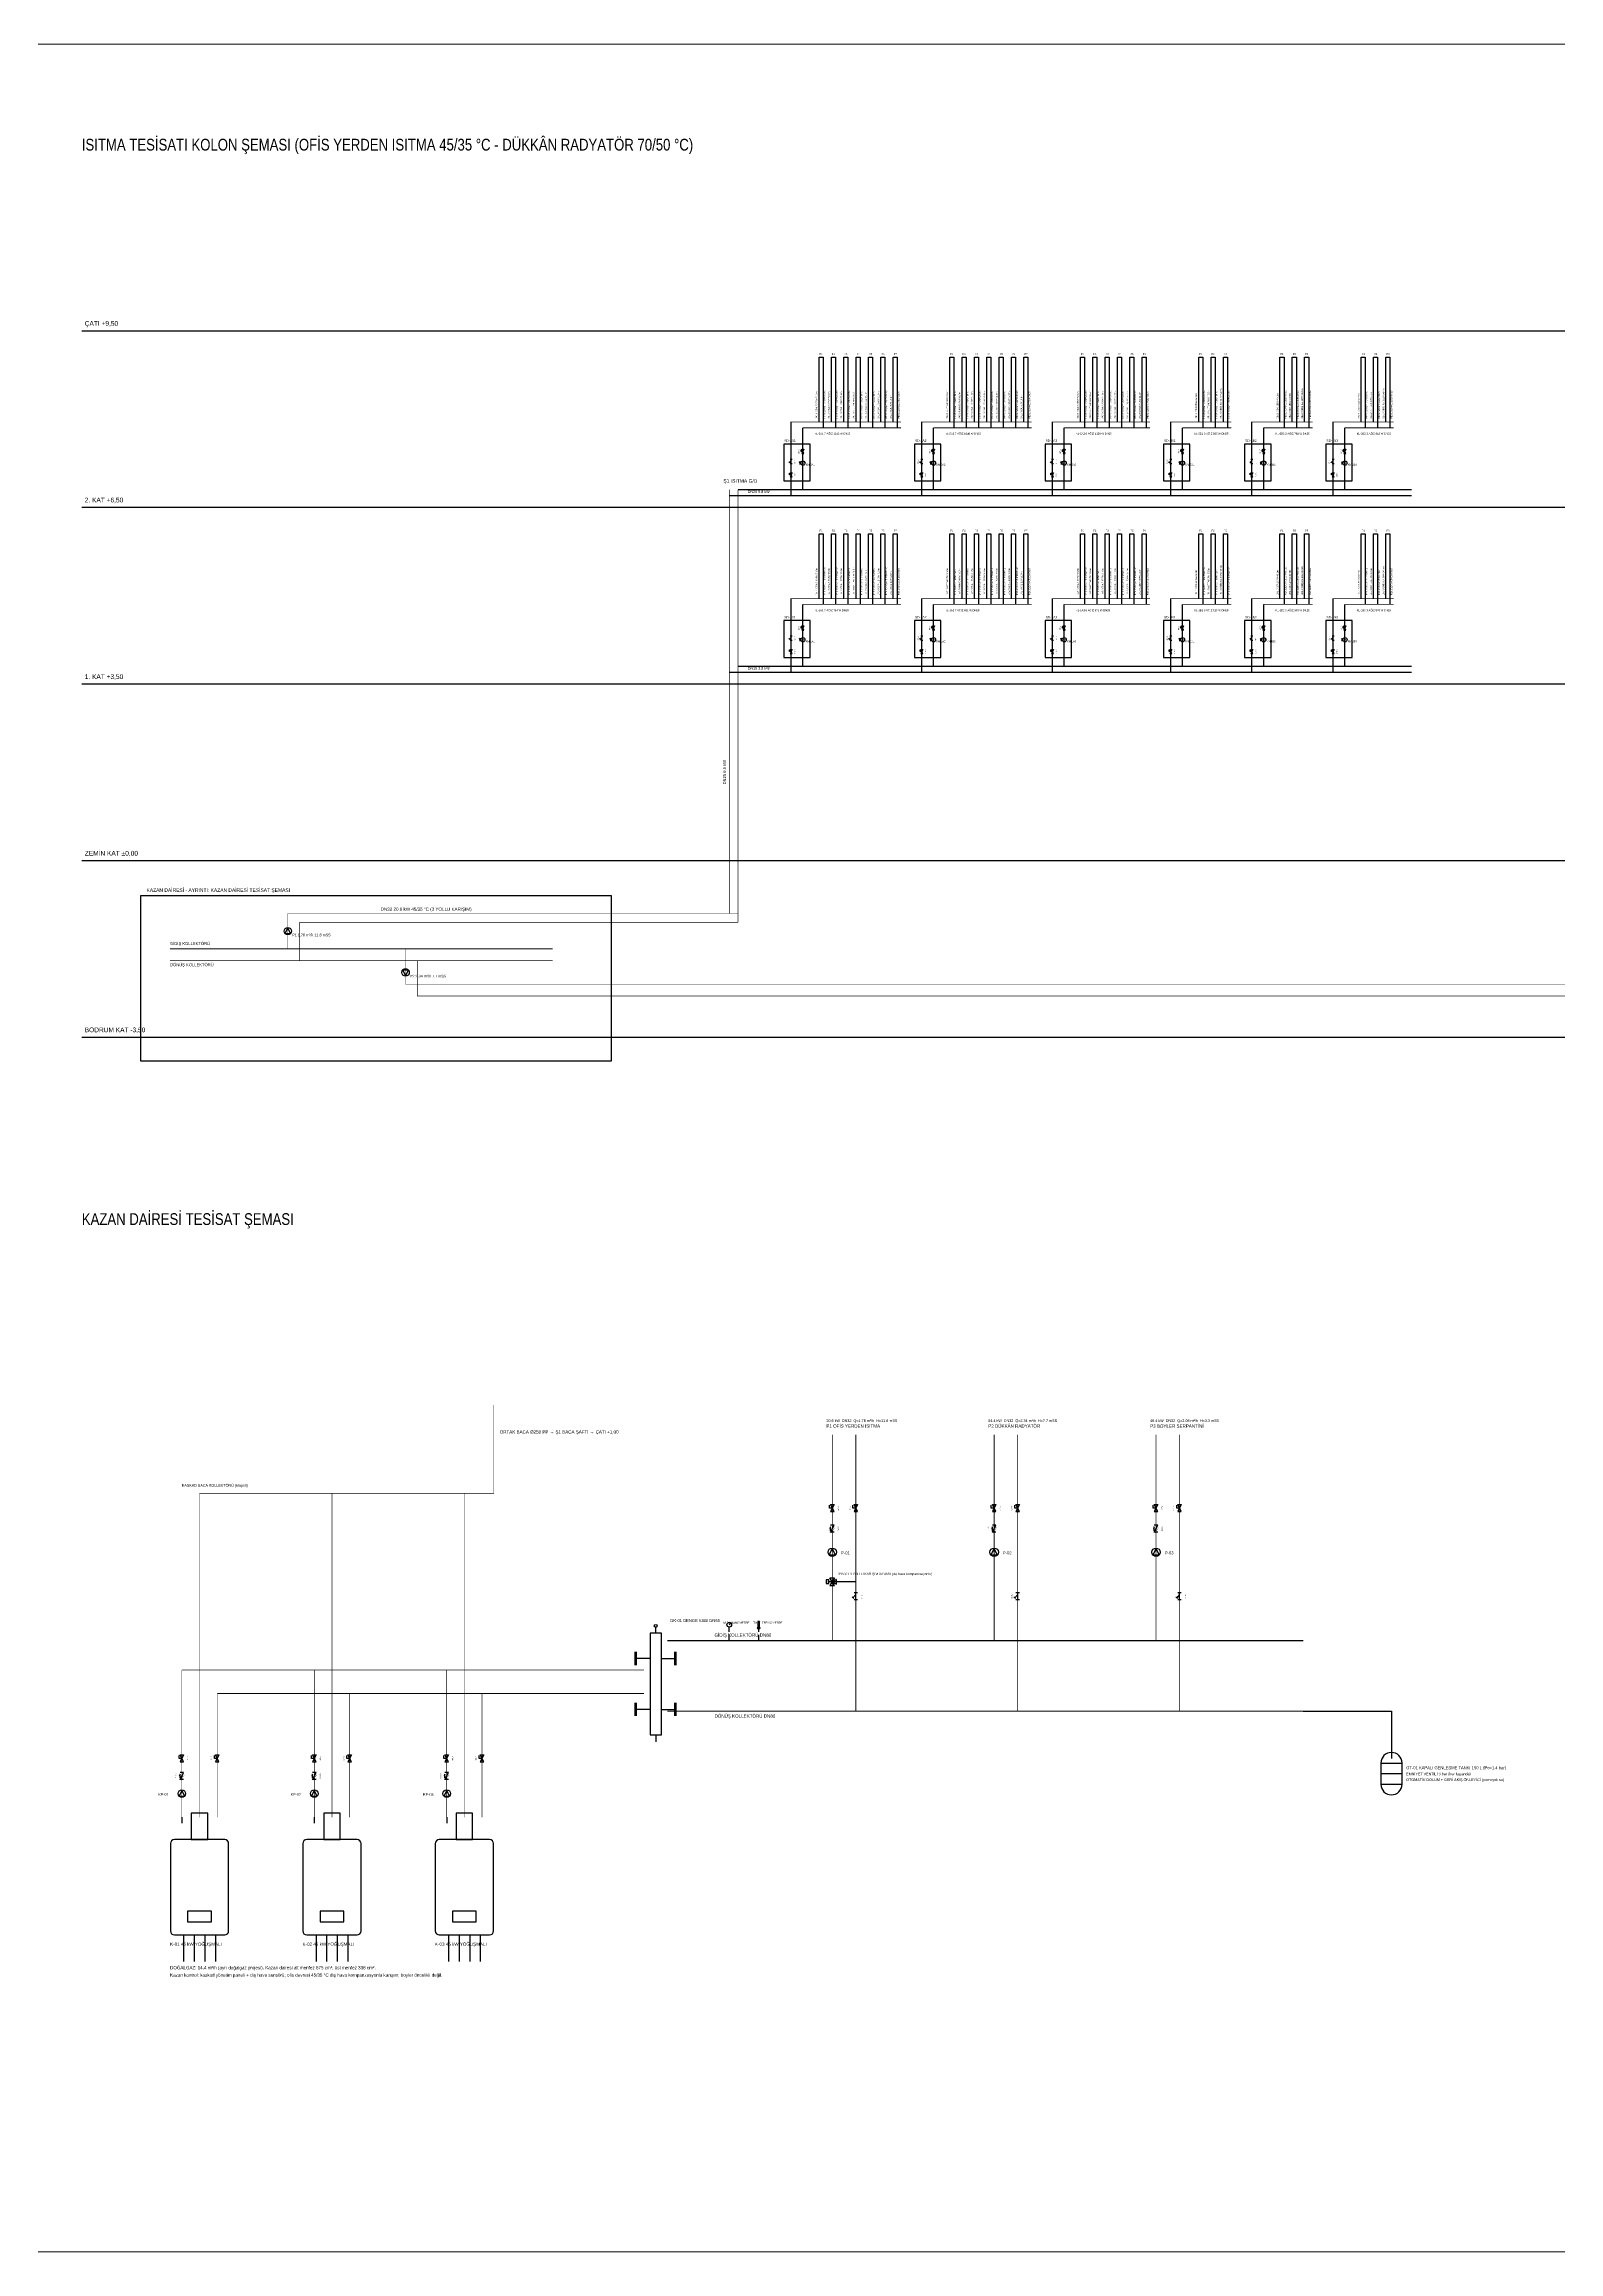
# Model space of a CAD drawing. Header units: centimetres. Extents: x 247996 to 315152, y -468471 to -440326.
# Drawn here: x 289172 to 294319, y -447827 to -440327 of the extents above; entities that cross this region are included whole.
import ezdxf
from ezdxf.enums import TextEntityAlignment as Align

# ---------------------------------------------------------------- set-up
doc = ezdxf.new("R2010")
doc.units = ezdxf.units.CM
doc.linetypes.add('ISITMA DONUS HATTI', pattern=[1.66, 1.57, -0.02, -0.07])
for name, color, linetype, lineweight in [('SCOTT-ANTED', 144, 'Continuous', 0), ('SCOTT-MTY-ISITMA-CAP', 41, 'Continuous', 30), ('SCOTT-MTY-ISITMA-DONUS-BORU', 30, 'ISITMA DONUS HATTI', 30), ('SCOTT-MTY-ISITMA-GIDIS-BORU', 10, 'Continuous', 30)]:
    doc.layers.add(name, color=color, linetype=linetype, lineweight=lineweight)
for name, color, linetype in [('SCOTT-MTY-BACA', 8, 'Continuous'), ('SCOTT-MTY-CİHAZ', 135, 'Continuous'), ('SCOTT-MTY-KALORIMETRE', 6, 'Continuous'), ('SCOTT-MTY-KOLLETÖR', 7, 'Continuous'), ('SCOTT-MTY-PEX-BORU', 1, 'Continuous'), ('SCOTT-MTY-SAYAC', 3, 'Continuous'), ('SCOTT-MTY-TES-SAFT', 8, 'Continuous'), ('SCOTT-MTY-TES-SEMA', 7, 'Continuous'), ('SCOTT-MTY-VANA', 1, 'Continuous')]:
    doc.layers.add(name, color=color, linetype=linetype)
doc.styles.add('CAP', font='wturkce.SHX', dxfattribs={"width": 0.65})
doc.styles.add('ROTAS', font='arial.ttf')

# ---------------------------------------------------------------- blocks, each defined once
blk = doc.blocks.new('T-POMPA')
blk.add_lwpolyline([(-5, -6), (7, 0), (-5, 6)], close=True)
blk.add_circle((0, 0), 8)
blk = doc.blocks.new('MTY-KURESEL VANA')
at = {"layer": 'SCOTT-MTY-VANA'}
for p, q in [((0, 0), (0, 8)), ((0, 8), (8, 8))]:
    blk.add_line(p, q, dxfattribs=at)
blk.add_lwpolyline([(-10, 5), (-10, -5), (10, 5), (10, -5), (-10, 5)], dxfattribs=at)
blk.add_attdef('CAP', (-1.1, -2.7), '', height=2.5, dxfattribs=at)
blk = doc.blocks.new('MTY-PISLIK TUTUCU')
at = {"layer": 'SCOTT-MTY-VANA'}
for p, q in [((-10, -5), (-10, 5)), ((-10, 0), (10, 0)), ((10, -5), (10, 5))]:
    blk.add_line(p, q, dxfattribs=at)
at = {"layer": 'SCOTT-MTY-VANA', "color": 1, "ltscale": 75}
for p, q in [((-6.1, 5.8), (-1.4, 10.5)), ((5.1, 0), (-3.7, 8.1))]:
    blk.add_line(p, q, dxfattribs=at)
at = {"layer": 'SCOTT-MTY-VANA'}
blk.add_attdef('CAP', (-2.4, -1.2), '', height=2.5, dxfattribs=at)
blk = doc.blocks.new('T-KALORIMETRE')
for p, q in [((-10, 0), (-6, 0)), ((6, 0), (10, 0))]:
    blk.add_line(p, q)
blk.add_lwpolyline([(-4, 8), (4, 8), (2, 10), (4, 8), (2, 6)])
blk.add_circle((0, 0), 6)
at = {"style": 'ROTAS'}
blk.add_text('Q', height=6, dxfattribs=at).set_placement((0, 0), align=Align.MIDDLE_CENTER)
blk = doc.blocks.new('MTY-CEKVALF VANA')
at = {"layer": 'SCOTT-MTY-VANA'}
h = blk.add_hatch(color=256, dxfattribs=at)
edge = h.paths.add_edge_path()
edge.add_arc((-10, 5), 1.41, 180, 540, ccw=False)
for p, q in [((-10, -5), (-10, 5)), ((-10, 5), (10, -5)), ((-5.6, 5), (5.6, 5)), ((5.6, 5), (0, 7.3)), ((10, -5), (10, 5))]:
    blk.add_line(p, q, dxfattribs=at)
at = {"layer": 'SCOTT-MTY-VANA', "style": 'CAP', "width": 0.65}
blk.add_attdef('CAP', (5.3, -2.7), '', height=5, rotation=153.43495, dxfattribs=at)
blk = doc.blocks.new('T-GENLESME')
blk.add_line((-15, -5), (15, -5))
for points in [[(-15, 10), (15, 10)], [(-15, 10), (-15, -20), (15, -20), (15, 10)]]:
    blk.add_lwpolyline(points)
for centre, start, end in [((0, 10), 0, 180), ((0, -20), 180, 360)]:
    blk.add_arc(centre, 15, start, end)

msp = doc.modelspace()

# ---------------------------------------------------------------- linework, layer by layer
at = {"layer": 'SCOTT-ANTED'}
for p, q in [((315151.7, -440326.5), (278382, -440326.5)), ((315151.7, -447826.5), (278382, -447826.5))]:
    msp.add_line(p, q, dxfattribs=at)
at = {"layer": 'SCOTT-MTY-BACA'}
for points, const_width in [([(289700, -445250), (290700, -445250), (290700, -444950)], 2), ([(289700, -446350), (289700, -445250)], 1.5), ([(290150, -446350), (290150, -445250)], 1.5), ([(290600, -446350), (290600, -445250)], 1.5)]:
    msp.add_lwpolyline(points, dxfattribs=dict(at, const_width=const_width))
at = {"layer": 'SCOTT-MTY-CİHAZ'}
for p, q in [((291250, -445724.4), (291250, -445705.2)), ((291500, -445696), (291504.8, -445691.2)), ((291500, -445720), (291500, -445704)), ((291600, -445720), (291600, -445707.2)), ((291180.4, -445833), (291180.4, -445788.6)), ((291185.2, -445833), (291185.2, -445788.6)), ((291314.8, -445833), (291314.8, -445788.6)), ((291319.6, -445833), (291319.6, -445788.6)), ((291230.8, -445810.8), (291182.8, -445810.8)), ((291269.2, -445810.8), (291317.2, -445810.8)), ((291180.4, -446005.8), (291180.4, -445961.4)), ((291230.8, -445983.6), (291182.8, -445983.6)), ((291185.2, -446005.8), (291185.2, -445961.4)), ((291269.2, -445983.6), (291317.2, -445983.6)), ((291314.8, -446005.8), (291314.8, -445961.4)), ((291319.6, -446005.8), (291319.6, -445961.4)), ((291250, -446070), (291250, -446094)), ((289646, -446750), (289646, -446840)), ((289682, -446750), (289682, -446840)), ((289718, -446750), (289718, -446840)), ((289754, -446750), (289754, -446840)), ((290096, -446750), (290096, -446840)), ((290132, -446750), (290132, -446840)), ((290168, -446750), (290168, -446840)), ((290204, -446750), (290204, -446840)), ((290546, -446750), (290546, -446840)), ((290582, -446750), (290582, -446840)), ((290618, -446750), (290618, -446840)), ((290654, -446750), (290654, -446840))]:
    msp.add_line(p, q, dxfattribs=at)
for points in [[(289500, -443780), (291100, -443780), (291100, -443220), (289500, -443220)], [(291230.8, -446070), (291269.2, -446070), (291269.2, -445724.4), (291230.8, -445724.4)], [(291596.8, -445707.2), (291603.2, -445707.2), (291603.2, -445684.8), (291596.8, -445684.8)], [(289671.9, -446426), (289728.1, -446426), (289728.1, -446336), (289671.9, -446336)], [(290121.9, -446426), (290178.1, -446426), (290178.1, -446336), (290121.9, -446336)], [(290571.9, -446426), (290628.1, -446426), (290628.1, -446336), (290571.9, -446336)], [(289785.5, -446750), (289790.7, -446749), (289795, -446746), (289798, -446741.7), (289799, -446736.5), (289799, -446439.5), (289798, -446434.3), (289795, -446430), (289790.7, -446427), (289785.5, -446426), (289614.5, -446426), (289609.3, -446427), (289605, -446430), (289602, -446434.3), (289601, -446439.5), (289601, -446736.5), (289602, -446741.7), (289605, -446746), (289609.3, -446749), (289614.5, -446750)], [(290235.5, -446750), (290240.7, -446749), (290245, -446746), (290248, -446741.7), (290249, -446736.5), (290249, -446439.5), (290248, -446434.3), (290245, -446430), (290240.7, -446427), (290235.5, -446426), (290064.5, -446426), (290059.3, -446427), (290055, -446430), (290052, -446434.3), (290051, -446439.5), (290051, -446736.5), (290052, -446741.7), (290055, -446746), (290059.3, -446749), (290064.5, -446750)], [(290685.5, -446750), (290690.7, -446749), (290695, -446746), (290698, -446741.7), (290699, -446736.5), (290699, -446439.5), (290698, -446434.3), (290695, -446430), (290690.7, -446427), (290685.5, -446426), (290514.5, -446426), (290509.3, -446427), (290505, -446430), (290502, -446434.3), (290501, -446439.5), (290501, -446736.5), (290502, -446741.7), (290505, -446746), (290509.3, -446749), (290514.5, -446750)], [(289659.5, -446705), (289740.5, -446705), (289740.5, -446669), (289659.5, -446669)], [(290109.5, -446705), (290190.5, -446705), (290190.5, -446669), (290109.5, -446669)], [(290559.5, -446705), (290640.5, -446705), (290640.5, -446669), (290559.5, -446669)]]:
    msp.add_lwpolyline(points, close=True, dxfattribs=at)
for centre, radius in [((291250, -445700.4), 4.8), ((291500, -445696), 8), ((291600, -445707.2), 4)]:
    msp.add_circle(centre, radius, dxfattribs=at)
at = {"layer": 'SCOTT-MTY-ISITMA-DONUS-BORU'}
for points, const_width in [([(291750, -441630), (292084, -441630)], 2.5), ([(292194, -441630), (292528, -441630)], 2.5), ([(292638, -441630), (292930, -441630)], 2.5), ([(293040, -441630), (293206, -441630)], 2.5), ([(293316, -441630), (293482, -441630)], 2.5), ([(293592, -441630), (293758, -441630)], 2.5), ([(291530, -443310), (291530, -441840)], 2), ([(291750, -442230), (292084, -442230)], 2.5), ([(292194, -442230), (292528, -442230)], 2.5), ([(292638, -442230), (292930, -442230)], 2.5), ([(293040, -442230), (293206, -442230)], 2.5), ([(293316, -442230), (293482, -442230)], 2.5), ([(293592, -442230), (293758, -442230)], 2.5), ([(290040, -443440), (290040, -443310), (291530, -443310)], 2), ([(289600, -443440), (290900, -443440)], 3), ([(290440, -443440), (290440, -443560), (291200, -443560)], 2), ([(291200, -443560), (299574, -443560)], 2), ([(291930, -445990), (291930, -445050)], 2.5), ([(292480, -445990), (292480, -445050)], 2.5), ([(293030, -445990), (293030, -445050)], 2.5), ([(289760, -445930), (291100, -445930)], 3), ([(289760, -446350), (289760, -445930)], 2), ([(290210, -446350), (290210, -445930)], 2), ([(290660, -446350), (290660, -445930)], 2), ([(291100, -445930), (291210, -445930)], 3), ([(291290, -445990), (291450, -445990), (293450, -445990)], 4)]:
    msp.add_lwpolyline(points, dxfattribs=dict(at, const_width=const_width))
for points in [[(291750, -441840), (291750, -441630)], [(292194, -441840), (292194, -441630)], [(292638, -441840), (292638, -441630)], [(293040, -441840), (293040, -441630)], [(293316, -441840), (293316, -441630)], [(293592, -441840), (293592, -441630)], [(291530, -441840), (293818, -441840)], [(291750, -442440), (291750, -442230)], [(292194, -442440), (292194, -442230)], [(292638, -442440), (292638, -442230)], [(293040, -442440), (293040, -442230)], [(293316, -442440), (293316, -442230)], [(293592, -442440), (293592, -442230)], [(291530, -442440), (293818, -442440)], [(291930, -445550), (291850, -445550)], [(293450, -445990), (293750, -445990), (293750, -446150)]]:
    msp.add_lwpolyline(points, dxfattribs=at)
at = {"layer": 'SCOTT-MTY-ISITMA-GIDIS-BORU'}
for points, const_width in [([(291710, -441610), (292084, -441610)], 2.5), ([(292154, -441610), (292528, -441610)], 2.5), ([(292598, -441610), (292930, -441610)], 2.5), ([(293000, -441610), (293206, -441610)], 2.5), ([(293276, -441610), (293482, -441610)], 2.5), ([(293552, -441610), (293758, -441610)], 2.5), ([(291500, -443280), (291500, -441840)], 2), ([(291710, -442210), (292084, -442210)], 2.5), ([(292154, -442210), (292528, -442210)], 2.5), ([(292598, -442210), (292930, -442210)], 2.5), ([(293000, -442210), (293206, -442210)], 2.5), ([(293276, -442210), (293482, -442210)], 2.5), ([(293552, -442210), (293758, -442210)], 2.5), ([(290000, -443400), (290000, -443280), (291530, -443280)], 2), ([(289600, -443400), (290900, -443400)], 3), ([(290400, -443400), (290400, -443520), (291200, -443520)], 2), ([(291200, -443520), (299574, -443520)], 2), ([(291850, -445750), (291850, -445050)], 2.5), ([(292400, -445750), (292400, -445050)], 2.5), ([(292950, -445750), (292950, -445050)], 2.5), ([(291290, -445750), (291450, -445750), (293450, -445750)], 4), ([(289640, -445850), (291100, -445850)], 3), ([(289640, -446350), (289640, -445850)], 2), ([(290090, -446350), (290090, -445850)], 2), ([(290540, -446350), (290540, -445850)], 2), ([(291100, -445850), (291210, -445850)], 3)]:
    msp.add_lwpolyline(points, dxfattribs=dict(at, const_width=const_width))
for points in [[(291710, -441860), (291710, -441610)], [(292154, -441860), (292154, -441610)], [(292598, -441860), (292598, -441610)], [(293000, -441860), (293000, -441610)], [(293276, -441860), (293276, -441610)], [(293552, -441860), (293552, -441610)], [(291500, -441860), (293818, -441860)], [(291710, -442460), (291710, -442210)], [(292154, -442460), (292154, -442210)], [(292598, -442460), (292598, -442210)], [(293000, -442460), (293000, -442210)], [(293276, -442460), (293276, -442210)], [(293552, -442460), (293552, -442210)], [(291500, -442460), (293818, -442460)], [(291500, -445750), (291500, -445730)], [(291600, -445750), (291600, -445730)], [(289640, -446350), (289640, -446370)], [(290090, -446350), (290090, -446370)], [(290540, -446350), (290540, -446370)]]:
    msp.add_lwpolyline(points, dxfattribs=at)
at = {"layer": 'SCOTT-MTY-PEX-BORU'}
for points in [[(291805, -441610), (291805, -441390), (291819, -441390), (291819, -441630)], [(291847, -441610), (291847, -441390), (291861, -441390), (291861, -441630)], [(291889, -441610), (291889, -441390), (291903, -441390), (291903, -441630)], [(291931, -441610), (291931, -441390), (291945, -441390), (291945, -441630)], [(291973, -441610), (291973, -441390), (291987, -441390), (291987, -441630)], [(292015, -441610), (292015, -441390), (292029, -441390), (292029, -441630)], [(292057, -441610), (292057, -441390), (292071, -441390), (292071, -441630)], [(292249, -441610), (292249, -441390), (292263, -441390), (292263, -441630)], [(292291, -441610), (292291, -441390), (292305, -441390), (292305, -441630)], [(292333, -441610), (292333, -441390), (292347, -441390), (292347, -441630)], [(292375, -441610), (292375, -441390), (292389, -441390), (292389, -441630)], [(292417, -441610), (292417, -441390), (292431, -441390), (292431, -441630)], [(292459, -441610), (292459, -441390), (292473, -441390), (292473, -441630)], [(292501, -441610), (292501, -441390), (292515, -441390), (292515, -441630)], [(292693, -441610), (292693, -441390), (292707, -441390), (292707, -441630)], [(292735, -441610), (292735, -441390), (292749, -441390), (292749, -441630)], [(292777, -441610), (292777, -441390), (292791, -441390), (292791, -441630)], [(292819, -441610), (292819, -441390), (292833, -441390), (292833, -441630)], [(292861, -441610), (292861, -441390), (292875, -441390), (292875, -441630)], [(292903, -441610), (292903, -441390), (292917, -441390), (292917, -441630)], [(293095, -441610), (293095, -441390), (293109, -441390), (293109, -441630)], [(293137, -441610), (293137, -441390), (293151, -441390), (293151, -441630)], [(293179, -441610), (293179, -441390), (293193, -441390), (293193, -441630)], [(293371, -441610), (293371, -441390), (293385, -441390), (293385, -441630)], [(293413, -441610), (293413, -441390), (293427, -441390), (293427, -441630)], [(293455, -441610), (293455, -441390), (293469, -441390), (293469, -441630)], [(293647, -441610), (293647, -441390), (293661, -441390), (293661, -441630)], [(293689, -441610), (293689, -441390), (293703, -441390), (293703, -441630)], [(293731, -441610), (293731, -441390), (293745, -441390), (293745, -441630)], [(291805, -442210), (291805, -441990), (291819, -441990), (291819, -442230)], [(291847, -442210), (291847, -441990), (291861, -441990), (291861, -442230)], [(291889, -442210), (291889, -441990), (291903, -441990), (291903, -442230)], [(291931, -442210), (291931, -441990), (291945, -441990), (291945, -442230)], [(291973, -442210), (291973, -441990), (291987, -441990), (291987, -442230)], [(292015, -442210), (292015, -441990), (292029, -441990), (292029, -442230)], [(292057, -442210), (292057, -441990), (292071, -441990), (292071, -442230)], [(292249, -442210), (292249, -441990), (292263, -441990), (292263, -442230)], [(292291, -442210), (292291, -441990), (292305, -441990), (292305, -442230)], [(292333, -442210), (292333, -441990), (292347, -441990), (292347, -442230)], [(292375, -442210), (292375, -441990), (292389, -441990), (292389, -442230)], [(292417, -442210), (292417, -441990), (292431, -441990), (292431, -442230)], [(292459, -442210), (292459, -441990), (292473, -441990), (292473, -442230)], [(292501, -442210), (292501, -441990), (292515, -441990), (292515, -442230)], [(292693, -442210), (292693, -441990), (292707, -441990), (292707, -442230)], [(292735, -442210), (292735, -441990), (292749, -441990), (292749, -442230)], [(292777, -442210), (292777, -441990), (292791, -441990), (292791, -442230)], [(292819, -442210), (292819, -441990), (292833, -441990), (292833, -442230)], [(292861, -442210), (292861, -441990), (292875, -441990), (292875, -442230)], [(292903, -442210), (292903, -441990), (292917, -441990), (292917, -442230)], [(293095, -442210), (293095, -441990), (293109, -441990), (293109, -442230)], [(293137, -442210), (293137, -441990), (293151, -441990), (293151, -442230)], [(293179, -442210), (293179, -441990), (293193, -441990), (293193, -442230)], [(293371, -442210), (293371, -441990), (293385, -441990), (293385, -442230)], [(293413, -442210), (293413, -441990), (293427, -441990), (293427, -442230)], [(293455, -442210), (293455, -441990), (293469, -441990), (293469, -442230)], [(293647, -442210), (293647, -441990), (293661, -441990), (293661, -442230)], [(293689, -442210), (293689, -441990), (293703, -441990), (293703, -442230)], [(293731, -442210), (293731, -441990), (293745, -441990), (293745, -442230)]]:
    msp.add_lwpolyline(points, dxfattribs=at)
at = {"layer": 'SCOTT-MTY-SAYAC'}
for points in [[(291685, -441810), (291775, -441810), (291775, -441685), (291685, -441685)], [(292129, -441810), (292219, -441810), (292219, -441685), (292129, -441685)], [(292573, -441810), (292663, -441810), (292663, -441685), (292573, -441685)], [(292975, -441810), (293065, -441810), (293065, -441685), (292975, -441685)], [(293251, -441810), (293341, -441810), (293341, -441685), (293251, -441685)], [(293527, -441810), (293617, -441810), (293617, -441685), (293527, -441685)], [(291685, -442410), (291775, -442410), (291775, -442285), (291685, -442285)], [(292129, -442410), (292219, -442410), (292219, -442285), (292129, -442285)], [(292573, -442410), (292663, -442410), (292663, -442285), (292573, -442285)], [(292975, -442410), (293065, -442410), (293065, -442285), (292975, -442285)], [(293251, -442410), (293341, -442410), (293341, -442285), (293251, -442285)], [(293527, -442410), (293617, -442410), (293617, -442285), (293527, -442285)]]:
    msp.add_lwpolyline(points, close=True, dxfattribs=at)
at = {"layer": 'SCOTT-MTY-TES-SEMA'}
for points in [[(289300, -441300), (314900, -441300)], [(289300, -441900), (314900, -441900)], [(289300, -442500), (314900, -442500)], [(289300, -443100), (314900, -443100)], [(289300, -443700), (314900, -443700)]]:
    msp.add_lwpolyline(points, dxfattribs=at)
at = {"layer": 'SCOTT-MTY-VANA'}
for points in [[(291838.8, -445556.4), (291838.8, -445543.6), (291829.2, -445543.6), (291829.2, -445556.4)], [(291858, -445562.8), (291842, -445537.2), (291858, -445537.2), (291842, -445562.8)], [(291850, -445550), (291864.4, -445558), (291864.4, -445542)]]:
    msp.add_lwpolyline(points, close=True, dxfattribs=at)
msp.add_lwpolyline([(291850, -445550), (291838.8, -445550)], dxfattribs=at)

# ---------------------------------------------------------------- block references
at = {"layer": 'SCOTT-MTY-CİHAZ'}
for p, xscale, yscale, rotation in [((290000, -443340), 1.6, 1.6, 90), ((290400, -443480), 1.6, 1.6, -90), ((291850, -445450), 1.8, 1.8, 90), ((292400, -445450), 1.8, 1.8, 90), ((292950, -445450), 1.8, 1.8, 90), ((289640, -446270), 1.6, 1.6, 90), ((290090, -446270), 1.6, 1.6, 90), ((290540, -446270), 1.6, 1.6, 90)]:
    msp.add_blockref('T-POMPA', p, dxfattribs=dict(at, xscale=xscale, yscale=yscale, rotation=rotation))
at = {"layer": 'SCOTT-MTY-CİHAZ', "xscale": 2.4, "yscale": 2.4}
msp.add_blockref('T-GENLESME', (293750, -446190), dxfattribs=at)
at = {"layer": 'SCOTT-MTY-KALORIMETRE', "xscale": 1.2, "yscale": 1.2, "rotation": 90}
for p in [(291750, -441750), (292194, -441750), (292638, -441750), (293040, -441750), (293316, -441750), (293592, -441750), (291750, -442350), (292194, -442350), (292638, -442350), (293040, -442350), (293316, -442350), (293592, -442350)]:
    msp.add_blockref('T-KALORIMETRE', p, dxfattribs=at)
at = {"layer": 'SCOTT-MTY-VANA', "rotation": 90}
for name, p, xscale, yscale, values in [('MTY-PISLIK TUTUCU', (291710, -441745), 0.7, 0.7, {'CAP': 'DN20'}), ('MTY-KURESEL VANA', (291750, -441710), 0.7, 0.7, {'CAP': 'DN20'}), ('MTY-PISLIK TUTUCU', (292154, -441745), 0.7, 0.7, {'CAP': 'DN20'}), ('MTY-KURESEL VANA', (292194, -441710), 0.7, 0.7, {'CAP': 'DN20'}), ('MTY-PISLIK TUTUCU', (292598, -441745), 0.7, 0.7, {'CAP': 'DN20'}), ('MTY-KURESEL VANA', (292638, -441710), 0.7, 0.7, {'CAP': 'DN20'}), ('MTY-PISLIK TUTUCU', (293000, -441745), 0.7, 0.7, {'CAP': 'DN20'}), ('MTY-KURESEL VANA', (293040, -441710), 0.7, 0.7, {'CAP': 'DN20'}), ('MTY-PISLIK TUTUCU', (293276, -441745), 0.7, 0.7, {'CAP': 'DN20'}), ('MTY-KURESEL VANA', (293316, -441710), 0.7, 0.7, {'CAP': 'DN20'}), ('MTY-PISLIK TUTUCU', (293552, -441745), 0.7, 0.7, {'CAP': 'DN20'}), ('MTY-KURESEL VANA', (293592, -441710), 0.7, 0.7, {'CAP': 'DN20'}), ('MTY-KURESEL VANA', (291710, -441790), 0.7, 0.7, {'CAP': 'DN20'}), ('MTY-KURESEL VANA', (292154, -441790), 0.7, 0.7, {'CAP': 'DN20'}), ('MTY-KURESEL VANA', (292598, -441790), 0.7, 0.7, {'CAP': 'DN20'}), ('MTY-KURESEL VANA', (293000, -441790), 0.7, 0.7, {'CAP': 'DN20'}), ('MTY-KURESEL VANA', (293276, -441790), 0.7, 0.7, {'CAP': 'DN20'}), ('MTY-KURESEL VANA', (293552, -441790), 0.7, 0.7, {'CAP': 'DN20'}), ('MTY-PISLIK TUTUCU', (291710, -442345), 0.7, 0.7, {'CAP': 'DN20'}), ('MTY-KURESEL VANA', (291750, -442310), 0.7, 0.7, {'CAP': 'DN20'}), ('MTY-PISLIK TUTUCU', (292154, -442345), 0.7, 0.7, {'CAP': 'DN20'}), ('MTY-KURESEL VANA', (292194, -442310), 0.7, 0.7, {'CAP': 'DN20'}), ('MTY-PISLIK TUTUCU', (292598, -442345), 0.7, 0.7, {'CAP': 'DN20'}), ('MTY-KURESEL VANA', (292638, -442310), 0.7, 0.7, {'CAP': 'DN20'}), ('MTY-PISLIK TUTUCU', (293000, -442345), 0.7, 0.7, {'CAP': 'DN20'}), ('MTY-KURESEL VANA', (293040, -442310), 0.7, 0.7, {'CAP': 'DN20'}), ('MTY-PISLIK TUTUCU', (293276, -442345), 0.7, 0.7, {'CAP': 'DN20'}), ('MTY-KURESEL VANA', (293316, -442310), 0.7, 0.7, {'CAP': 'DN20'}), ('MTY-PISLIK TUTUCU', (293552, -442345), 0.7, 0.7, {'CAP': 'DN20'}), ('MTY-KURESEL VANA', (293592, -442310), 0.7, 0.7, {'CAP': 'DN20'}), ('MTY-KURESEL VANA', (291710, -442390), 0.7, 0.7, {'CAP': 'DN20'}), ('MTY-KURESEL VANA', (292154, -442390), 0.7, 0.7, {'CAP': 'DN20'}), ('MTY-KURESEL VANA', (292598, -442390), 0.7, 0.7, {'CAP': 'DN20'}), ('MTY-KURESEL VANA', (293000, -442390), 0.7, 0.7, {'CAP': 'DN20'}), ('MTY-KURESEL VANA', (293276, -442390), 0.7, 0.7, {'CAP': 'DN20'}), ('MTY-KURESEL VANA', (293552, -442390), 0.7, 0.7, {'CAP': 'DN20'}), ('MTY-KURESEL VANA', (291850, -445300), 1.2, 1.2, {'CAP': 'DN32'}), ('MTY-KURESEL VANA', (291930, -445300), 1.2, 1.2, {'CAP': 'DN32'}), ('MTY-KURESEL VANA', (292400, -445300), 1.2, 1.2, {'CAP': 'DN32'}), ('MTY-KURESEL VANA', (292480, -445300), 1.2, 1.2, {'CAP': 'DN32'}), ('MTY-KURESEL VANA', (292950, -445300), 1.2, 1.2, {'CAP': 'DN32'}), ('MTY-KURESEL VANA', (293030, -445300), 1.2, 1.2, {'CAP': 'DN32'}), ('MTY-PISLIK TUTUCU', (291930, -445600), 1.2, 1.2, {'CAP': 'DN32'}), ('MTY-PISLIK TUTUCU', (292480, -445600), 1.2, 1.2, {'CAP': 'DN32'}), ('MTY-PISLIK TUTUCU', (293030, -445600), 1.2, 1.2, {'CAP': 'DN32'}), ('MTY-KURESEL VANA', (289640, -446150), 1.2, 1.2, {'CAP': 'DN32'}), ('MTY-KURESEL VANA', (289760, -446150), 1.2, 1.2, {'CAP': 'DN32'}), ('MTY-KURESEL VANA', (290090, -446150), 1.2, 1.2, {'CAP': 'DN32'}), ('MTY-KURESEL VANA', (290210, -446150), 1.2, 1.2, {'CAP': 'DN32'}), ('MTY-KURESEL VANA', (290540, -446150), 1.2, 1.2, {'CAP': 'DN32'}), ('MTY-KURESEL VANA', (290660, -446150), 1.2, 1.2, {'CAP': 'DN32'})]:
    msp.add_blockref(name, p, dxfattribs=dict(at, xscale=xscale, yscale=yscale)).add_auto_attribs(values)
at = {"layer": 'SCOTT-MTY-VANA'}
ref = msp.add_blockref('MTY-CEKVALF VANA', (291850, -445370), dxfattribs=dict(at, xscale=1.2, yscale=1.2, rotation=90))
ref.add_attrib('CAP', 'DN32', (291853.2, -445363.6), dxfattribs={"height": 6, "rotation": 243.43495, "style": 'CAP'})
ref = msp.add_blockref('MTY-CEKVALF VANA', (292400, -445370), dxfattribs=dict(at, xscale=1.2, yscale=1.2, rotation=90))
ref.add_attrib('CAP', 'DN32', (292403.2, -445363.6), dxfattribs={"height": 6, "rotation": 243.43495, "style": 'CAP'})
ref = msp.add_blockref('MTY-CEKVALF VANA', (292950, -445370), dxfattribs=dict(at, xscale=1.2, yscale=1.2, rotation=90))
ref.add_attrib('CAP', 'DN32', (292953.2, -445363.6), dxfattribs={"height": 6, "rotation": 243.43495, "style": 'CAP'})
ref = msp.add_blockref('MTY-CEKVALF VANA', (289640, -446210), dxfattribs=dict(at, xscale=1.2, yscale=1.2, rotation=90))
ref.add_attrib('CAP', 'DN32', (289643.2, -446203.6), dxfattribs={"height": 6, "rotation": 243.43495, "style": 'CAP'})
ref = msp.add_blockref('MTY-CEKVALF VANA', (290090, -446210), dxfattribs=dict(at, xscale=1.2, yscale=1.2, rotation=90))
ref.add_attrib('CAP', 'DN32', (290093.2, -446203.6), dxfattribs={"height": 6, "rotation": 243.43495, "style": 'CAP'})
ref = msp.add_blockref('MTY-CEKVALF VANA', (290540, -446210), dxfattribs=dict(at, xscale=1.2, yscale=1.2, rotation=90))
ref.add_attrib('CAP', 'DN32', (290543.2, -446203.6), dxfattribs={"height": 6, "rotation": 243.43495, "style": 'CAP'})

# ---------------------------------------------------------------- texts
at = {"layer": 'SCOTT-MTY-BACA', "style": 'ROTAS', "width": 0.8}
for s, height, p in [('ORTAK BACA Ø250 PP → Ş1 BACA ŞAFTI → ÇATI +1,00', 11, (290720, -445050)), ('KASKAD BACA KOLLEKTÖRÜ (klapeli)', 9, (289640, -445230))]:
    msp.add_text(s, height=height, dxfattribs=at).set_placement(p, align=Align.BOTTOM_LEFT)
at = {"layer": 'SCOTT-MTY-CİHAZ', "style": 'ROTAS', "width": 0.8}
for s, height, p in [('KAZAN DAİRESİ - AYRINTI: KAZAN DAİRESİ TESİSAT ŞEMASI', 12, (289520, -443210)), ('P1 1.78 m³/h 11.6 mSS', 9, (290015, -443360)), ('P2 2.34 m³/h 7.7 mSS', 9, (290415, -443500)), ('P1 OFİS YERDEN ISITMA', 11, (291830, -445030)), ('P2 DÜKKÂN RADYATÖR', 11, (292380, -445030)), ('P3 BOYLER SERPANTİNİ', 11, (292930, -445030)), ('P-01', 10, (291880, -445460)), ('P-02', 10, (292430, -445460)), ('P-03', 10, (292980, -445460)), ('3YV-01 3 YOLLU KARIŞIM VANASI (dış hava kompanzasyonlu)', 8, (291870, -445530)), ('DK-01 DENGE KABI DN65', 10, (291300, -445690)), ('M-01 MANOMETRE', 7, (291480, -445695)), ('TM-01 TERMOMETRE', 7, (291580, -445695)), ('OTOMATİK DOLUM + GERİ AKIŞ ÖNLEYİCİ (yumuşak su)', 9, (293800, -446230)), ('GT-01 KAPALI GENLEŞME TANKI 150 L (Po=1.4 bar)', 10, (293800, -446190)), ('EMNİYET VENTİLİ 3 bar (her kazanda)', 9, (293800, -446210)), ('KP-01', 9, (289560, -446280)), ('KP-02', 9, (290010, -446280)), ('KP-03', 9, (290460, -446280)), ('K-01 45 kW YOĞUŞMALI', 11, (289600, -446790)), ('K-02 45 kW YOĞUŞMALI', 11, (290050, -446790)), ('K-03 45 kW YOĞUŞMALI', 11, (290500, -446790)), ('DOĞALGAZ: 14.4 m³/h (ayrı doğalgaz projesi). Kazan dairesi alt menfez 675 cm², üst menfez 338 cm².', 11, (289600, -446870)), ('Kazan kontrol: kaskad yönetim paneli + dış hava sensörü; ofis devresi 45/35 °C dış hava kompanzasyonlu karışım; boyler öncelikli değil.', 11, (289600, -446895))]:
    msp.add_text(s, height=height, dxfattribs=at).set_placement(p, align=Align.BOTTOM_LEFT)
at = {"layer": 'SCOTT-MTY-ISITMA-CAP', "style": 'ROTAS', "width": 0.8}
for s, p in [('PEX 16x2,0 a=15 225W-DN15', (291828, -441598)), ('PEX 16x2,0 a=15 225W-DN15', (291870, -441598)), ('PEX 16x2,0 a=15 254W-DN15', (291912, -441598)), ('PEX 16x2,0 a=15 254W-DN15', (292038, -441598)), ('PEX 16x2,0 a=15 240W-DN15', (292356, -441598)), ('PEX 16x2,0 a=15 240W-DN15', (292398, -441598)), ('PEX 16x2,0 a=15 166W-DN15', (292440, -441598)), ('PEX 16x2,0 a=15 166W-DN15', (292482, -441598)), ('PEX 16x2,0 a=15 236W-DN15', (292716, -441598)), ('PEX 16x2,0 a=15 236W-DN15', (292800, -441598)), ('PEX 16x2,0 a=15 188W-DN15', (292842, -441598)), ('PEX 16x2,0 a=15 188W-DN15', (292884, -441598)), ('PEX 16x2,0 a=15 589W-DN15', (293118, -441598)), ('PEX 16x2,0 a=15 191W-DN15', (293202, -441598)), ('PEX 16x2,0 a=15 281W-DN15', (293394, -441598)), ('PEX 16x2,0 a=15 281W-DN15', (293436, -441598)), ('PEX 16x2,0 a=15 137W-DN15', (293478, -441598)), ('PEX 16x2,0 a=15 576W-DN15', (293670, -441598)), ('PEX 16x2,0 a=15 152W-DN15', (293754, -441598)), ('PEX 16x2,0 a=15 66W-DN15', (291954, -441598)), ('PEX 16x2,0 a=10 97W-DN15', (291996, -441598)), ('PEX 16x2,0 a=15 90W-DN15', (292080, -441598)), ('PEX 16x2,0 a=15 56W-DN15', (292272, -441598)), ('PEX 16x2,0 a=10 82W-DN15', (292314, -441598)), ('PEX 16x2,0 a=15 91W-DN15', (292524, -441598)), ('PEX 16x2,0 a=15 56W-DN15', (292758, -441598)), ('PEX 16x2,0 a=10 84W-DN15', (292926, -441598)), ('PEX 16x2,0 a=15 38W-DN15', (293160, -441598)), ('PEX 16x2,0 a=15 43W-DN15', (293712, -441598)), ('PEX 16x2,0 a=15 161W-DN15', (291828, -442198)), ('PEX 16x2,0 a=15 161W-DN15', (291870, -442198)), ('PEX 16x2,0 a=15 175W-DN15', (291912, -442198)), ('PEX 16x2,0 a=15 175W-DN15', (292038, -442198)), ('PEX 16x2,0 a=15 161W-DN15', (292356, -442198)), ('PEX 16x2,0 a=15 161W-DN15', (292398, -442198)), ('PEX 16x2,0 a=15 102W-DN15', (292440, -442198)), ('PEX 16x2,0 a=15 102W-DN15', (292482, -442198)), ('PEX 16x2,0 a=15 172W-DN15', (292716, -442198)), ('PEX 16x2,0 a=15 172W-DN15', (292800, -442198)), ('PEX 16x2,0 a=15 109W-DN15', (292842, -442198)), ('PEX 16x2,0 a=15 109W-DN15', (292884, -442198)), ('PEX 16x2,0 a=15 501W-DN15', (293118, -442198)), ('PEX 16x2,0 a=15 102W-DN15', (293202, -442198)), ('PEX 16x2,0 a=15 237W-DN15', (293394, -442198)), ('PEX 16x2,0 a=15 237W-DN15', (293436, -442198)), ('PEX 16x2,0 a=15 487W-DN15', (293670, -442198)), ('PEX 16x2,0 a=15 11W-DN15', (291954, -442198)), ('PEX 16x2,0 a=10 62W-DN15', (291996, -442198)), ('PEX 16x2,0 a=15 17W-DN15', (292080, -442198)), ('PEX 16x2,0 a=15 0W-DN15', (292272, -442198)), ('PEX 16x2,0 a=10 48W-DN15', (292314, -442198)), ('PEX 16x2,0 a=15 26W-DN15', (292524, -442198)), ('PEX 16x2,0 a=15 0W-DN15', (292758, -442198)), ('PEX 16x2,0 a=10 49W-DN15', (292926, -442198)), ('PEX 16x2,0 a=15 0W-DN15', (293160, -442198)), ('PEX 16x2,0 a=15 49W-DN15', (293478, -442198)), ('PEX 16x2,0 a=15 5W-DN15', (293712, -442198)), ('PEX 16x2,0 a=15 66W-DN15', (293754, -442198))]:
    msp.add_text(s, height=5, rotation=90, dxfattribs=at).set_placement(p, align=Align.BOTTOM_LEFT)
for s, height, p in [('DN20 5.8 kW', 9, (291600, -441854)), ('DN15 3.8 kW', 9, (291600, -442454)), ('DN32 20.6 kW 45/35 °C (3 YOLLU KARIŞIM)', 11, (290470, -443274))]:
    msp.add_text(s, height=height, dxfattribs=at).set_placement(p, align=Align.BOTTOM_CENTER)
msp.add_text('DN25 9.6 kW', height=10, rotation=90, dxfattribs=at).set_placement((291492, -442800), align=Align.BOTTOM_CENTER)
for s, height, p in [('GİDİŞ KOLLEKTÖRÜ', 10, (289600, -443390)), ('DÖNÜŞ KOLLEKTÖRÜ', 10, (289600, -443462)), ('20.6 kW  DN32  Q=1.78 m³/h  H=11.6 mSS', 9, (291830, -445010)), ('54.4 kW  DN32  Q=2.34 m³/h  H=7.7 mSS', 9, (292380, -445010)), ('48.4 kW  DN32  Q=2.08 m³/h  H=3.3 mSS', 9, (292930, -445010)), ('GİDİŞ KOLLEKTÖRÜ DN80', 11, (291450, -445740)), ('DÖNÜŞ KOLLEKTÖRÜ DN80', 11, (291450, -446015))]:
    msp.add_text(s, height=height, dxfattribs=at).set_placement(p, align=Align.BOTTOM_LEFT)
at = {"layer": 'SCOTT-MTY-KALORIMETRE', "style": 'ROTAS', "width": 0.8}
for s, p in [('KM-2A1', (291760, -441760)), ('KM-2A2', (292204, -441760)), ('KM-2A3', (292648, -441760)), ('KM-2B1', (293050, -441760)), ('KM-2B2', (293326, -441760)), ('KM-2B3', (293602, -441760)), ('KM-1A1', (291760, -442360)), ('KM-1A2', (292204, -442360)), ('KM-1A3', (292648, -442360)), ('KM-1B1', (293050, -442360)), ('KM-1B2', (293326, -442360)), ('KM-1B3', (293602, -442360))]:
    msp.add_text(s, height=6, dxfattribs=at).set_placement(p, align=Align.BOTTOM_LEFT)
at = {"layer": 'SCOTT-MTY-KOLLETÖR', "style": 'ROTAS', "width": 0.8}
for s, p in [('P1', (291812, -441384)), ('P2', (291854, -441384)), ('P3', (291896, -441384)), ('P4', (291938, -441384)), ('P5', (291980, -441384)), ('P6', (292022, -441384)), ('P7', (292064, -441384)), ('P1', (292256, -441384)), ('P2', (292298, -441384)), ('P3', (292340, -441384)), ('P4', (292382, -441384)), ('P5', (292424, -441384)), ('P6', (292466, -441384)), ('P7', (292508, -441384)), ('P1', (292700, -441384)), ('P2', (292742, -441384)), ('P3', (292784, -441384)), ('P4', (292826, -441384)), ('P5', (292868, -441384)), ('P6', (292910, -441384)), ('P1', (293102, -441384)), ('P2', (293144, -441384)), ('P3', (293186, -441384)), ('P1', (293378, -441384)), ('P2', (293420, -441384)), ('P3', (293462, -441384)), ('P1', (293654, -441384)), ('P2', (293696, -441384)), ('P3', (293738, -441384)), ('P1', (291812, -441984)), ('P2', (291854, -441984)), ('P3', (291896, -441984)), ('P4', (291938, -441984)), ('P5', (291980, -441984)), ('P6', (292022, -441984)), ('P7', (292064, -441984)), ('P1', (292256, -441984)), ('P2', (292298, -441984)), ('P3', (292340, -441984)), ('P4', (292382, -441984)), ('P5', (292424, -441984)), ('P6', (292466, -441984)), ('P7', (292508, -441984)), ('P1', (292700, -441984)), ('P2', (292742, -441984)), ('P3', (292784, -441984)), ('P4', (292826, -441984)), ('P5', (292868, -441984)), ('P6', (292910, -441984)), ('P1', (293102, -441984)), ('P2', (293144, -441984)), ('P3', (293186, -441984)), ('P1', (293378, -441984)), ('P2', (293420, -441984)), ('P3', (293462, -441984)), ('P1', (293654, -441984)), ('P2', (293696, -441984)), ('P3', (293738, -441984))]:
    msp.add_text(s, height=6, dxfattribs=at).set_placement(p, align=Align.BOTTOM_CENTER)
for s, p in [('KL-2A1 7 AĞIZ 1212 W DN25', (291790, -441655)), ('KL-2A2 7 AĞIZ 1040 W DN25', (292234, -441655)), ('KL-2A3 6 AĞIZ 1128 W DN25', (292678, -441655)), ('KL-2B1 3 AĞIZ 865 W DN25', (293080, -441655)), ('KL-2B2 3 AĞIZ 768 W DN25', (293356, -441655)), ('KL-2B3 3 AĞIZ 818 W DN25', (293632, -441655)), ('KL-1A1 7 AĞIZ 764 W DN25', (291790, -442255)), ('KL-1A2 7 AĞIZ 601 W DN25', (292234, -442255)), ('KL-1A3 6 AĞIZ 671 W DN25', (292678, -442255)), ('KL-1B1 3 AĞIZ 615 W DN25', (293080, -442255)), ('KL-1B2 3 AĞIZ 540 W DN25', (293356, -442255)), ('KL-1B3 3 AĞIZ 570 W DN25', (293632, -442255))]:
    msp.add_text(s, height=6.5, dxfattribs=at).set_placement(p, align=Align.BOTTOM_LEFT)
at = {"layer": 'SCOTT-MTY-PEX-BORU', "style": 'ROTAS', "width": 0.8}
for s, p in [('2A1.4 MUTFAK 66W 25.6m', (291927, -441598)), ('2A2.1 MUTFAK 56W 31.6m', (292245, -441598)), ('2A3.2 MUTFAK 56W 26.6m', (292731, -441598)), ('2B1.2 MUTFAK 38W 17.5m', (293133, -441598)), ('2B1.3 GİRİŞ KA 191W 34.7m', (293175, -441598)), ('2B2.3 GİRİŞ KA 137W 36.5m', (293451, -441598)), ('2B3.2 MUTFAK 43W 17.5m', (293685, -441598)), ('2B3.3 GİRİŞ KA 152W 34.7m', (293727, -441598)), ('2A1.1 ODA 2 225W 51.0m', (291801, -441598)), ('2A1.2 ODA 2 225W 58.9m', (291843, -441598)), ('2A1.3 ODA 1 254W 70.8m', (291885, -441598)), ('2A1.5 BANYO 97W 15.0m', (291969, -441598)), ('2A1.6 ODA 1 254W 72.5m', (292011, -441598)), ('2A1.7 HOL 90W 13.2m', (292053, -441598)), ('2A2.2 BANYO 82W 16.0m', (292287, -441598)), ('2A2.3 ODA 1 240W 61.8m', (292329, -441598)), ('2A2.4 ODA 1 240W 63.6m', (292371, -441598)), ('2A2.5 ODA 2 166W 59.6m', (292413, -441598)), ('2A2.6 ODA 2 166W 67.8m', (292455, -441598)), ('2A2.7 HOL 91W 20.9m', (292497, -441598)), ('2A3.1 ODA 2 236W 52.6m', (292689, -441598)), ('2A3.3 ODA 2 236W 61.8m', (292773, -441598)), ('2A3.4 ODA 1 188W 72.0m', (292815, -441598)), ('2A3.5 ODA 1 188W 67.7m', (292857, -441598)), ('2A3.6 BANYO 84W 11.9m', (292899, -441598)), ('2B1.1 ODA 589W 66.8m', (293091, -441598)), ('2B2.1 ODA 281W 43.2m', (293367, -441598)), ('2B2.2 ODA 281W 40.9m', (293409, -441598)), ('2B3.1 ODA 576W 67.6m', (293643, -441598)), ('1A1.4 MUTFAK 11W 25.6m', (291927, -442198)), ('1B1.3 GİRİŞ KA 102W 34.7m', (293175, -442198)), ('1B2.3 GİRİŞ KA 49W 36.5m', (293451, -442198)), ('1B3.3 GİRİŞ KA 66W 34.7m', (293727, -442198)), ('1A1.1 ODA 2 161W 51.0m', (291801, -442198)), ('1A1.2 ODA 2 161W 58.9m', (291843, -442198)), ('1A1.3 ODA 1 175W 70.8m', (291885, -442198)), ('1A1.5 BANYO 62W 15.0m', (291969, -442198)), ('1A1.6 ODA 1 175W 72.5m', (292011, -442198)), ('1A1.7 HOL 17W 13.2m', (292053, -442198)), ('1A2.1 MUTFAK 0W 31.6m', (292245, -442198)), ('1A2.2 BANYO 48W 16.0m', (292287, -442198)), ('1A2.3 ODA 1 161W 61.8m', (292329, -442198)), ('1A2.4 ODA 1 161W 63.6m', (292371, -442198)), ('1A2.5 ODA 2 102W 59.6m', (292413, -442198)), ('1A2.6 ODA 2 102W 67.8m', (292455, -442198)), ('1A2.7 HOL 26W 20.9m', (292497, -442198)), ('1A3.1 ODA 2 172W 52.6m', (292689, -442198)), ('1A3.2 MUTFAK 0W 26.6m', (292731, -442198)), ('1A3.3 ODA 2 172W 61.8m', (292773, -442198)), ('1A3.4 ODA 1 109W 72.0m', (292815, -442198)), ('1A3.5 ODA 1 109W 67.7m', (292857, -442198)), ('1A3.6 BANYO 49W 11.9m', (292899, -442198)), ('1B1.1 ODA 501W 66.8m', (293091, -442198)), ('1B1.2 MUTFAK 0W 17.5m', (293133, -442198)), ('1B2.1 ODA 237W 43.2m', (293367, -442198)), ('1B2.2 ODA 237W 40.9m', (293409, -442198)), ('1B3.1 ODA 487W 67.6m', (293643, -442198)), ('1B3.2 MUTFAK 5W 17.5m', (293685, -442198))]:
    msp.add_text(s, height=5.5, rotation=90, dxfattribs=at).set_placement(p, align=Align.BOTTOM_LEFT)
at = {"layer": 'SCOTT-MTY-SAYAC', "style": 'ROTAS', "width": 0.8}
for s, p in [('SD-2A1', (291687, -441680)), ('SD-2A2', (292131, -441680)), ('SD-2A3', (292575, -441680)), ('SD-2B1', (292977, -441680)), ('SD-2B2', (293253, -441680)), ('SD-2B3', (293529, -441680)), ('SD-1A1', (291687, -442280)), ('SD-1A2', (292131, -442280)), ('SD-1A3', (292575, -442280)), ('SD-1B1', (292977, -442280)), ('SD-1B2', (293253, -442280)), ('SD-1B3', (293529, -442280))]:
    msp.add_text(s, height=8, dxfattribs=at).set_placement(p, align=Align.BOTTOM_LEFT)
at = {"layer": 'SCOTT-MTY-TES-SAFT', "style": 'ROTAS', "width": 0.8}
msp.add_text('Ş1 ISITMA G/D', height=12, dxfattribs=at).set_placement((291480, -441820), align=Align.BOTTOM_LEFT)
at = {"layer": 'SCOTT-MTY-TES-SEMA', "style": 'ROTAS', "width": 0.8}
for s, height, p in [('ISITMA TESİSATI KOLON ŞEMASI (OFİS YERDEN ISITMA 45/35 °C - DÜKKÂN RADYATÖR 70/50 °C)', 40, (289300, -440700)), ('ÇATI +9,50', 16, (289310, -441288)), ('2. KAT +6,50', 16, (289310, -441888)), ('1. KAT +3,50', 16, (289310, -442488)), ('ZEMİN KAT ±0,00', 16, (289310, -443088)), ('BODRUM KAT -3,50', 16, (289310, -443688)), ('KAZAN DAİRESİ TESİSAT ŞEMASI', 40, (289300, -444350))]:
    msp.add_text(s, height=height, dxfattribs=at).set_placement(p, align=Align.BOTTOM_LEFT)
at = {"layer": 'SCOTT-MTY-VANA', "style": 'ROTAS', "width": 0.8}
for s, p in [('PT-08', (291722.9, -441745)), ('V-121', (291737.1, -441710)), ('PT-09', (292141.1, -441745)), ('V-123', (292181.1, -441710)), ('PT-10', (292610.9, -441745)), ('V-125', (292625.1, -441710)), ('PT-11', (292987.1, -441745)), ('V-127', (293027.1, -441710)), ('PT-12', (293288.9, -441745)), ('V-129', (293303.1, -441710)), ('PT-13', (293539.1, -441745)), ('V-131', (293579.1, -441710)), ('V-120', (291722.9, -441790)), ('V-122', (292166.9, -441790)), ('V-124', (292610.9, -441790)), ('V-126', (293012.9, -441790)), ('V-128', (293288.9, -441790)), ('V-130', (293564.9, -441790)), ('PT-02', (291722.9, -442345)), ('V-109', (291737.1, -442310)), ('PT-03', (292141.1, -442345)), ('V-111', (292181.1, -442310)), ('PT-04', (292610.9, -442345)), ('V-113', (292625.1, -442310)), ('PT-05', (292987.1, -442345)), ('V-115', (293027.1, -442310)), ('PT-06', (293288.9, -442345)), ('V-117', (293303.1, -442310)), ('PT-07', (293539.1, -442345)), ('V-119', (293579.1, -442310)), ('V-108', (291722.9, -442390)), ('V-110', (292166.9, -442390)), ('V-112', (292610.9, -442390)), ('V-114', (293012.9, -442390)), ('V-116', (293288.9, -442390)), ('V-118', (293564.9, -442390)), ('V-170', (291870.4, -445300)), ('V-171', (291909.6, -445300)), ('V-172', (292420.4, -445300)), ('V-173', (292459.6, -445300)), ('V-174', (292970.4, -445300)), ('V-175', (293009.6, -445300)), ('CV-70', (291870.4, -445370)), ('CV-71', (292379.6, -445370)), ('CV-72', (292970.4, -445370)), ('PT-30', (291950.4, -445600)), ('PT-31', (292459.6, -445600)), ('PT-32', (293050.4, -445600)), ('V-164', (289660.4, -446150)), ('V-165', (289739.6, -446150)), ('V-166', (290110.4, -446150)), ('V-167', (290189.6, -446150)), ('V-168', (290560.4, -446150)), ('V-169', (290639.6, -446150)), ('CV-67', (289619.6, -446210)), ('CV-68', (290110.4, -446210)), ('CV-69', (290519.6, -446210))]:
    msp.add_text(s, height=4, rotation=-90, dxfattribs=at).set_placement(p, align=Align.MIDDLE_CENTER)
msp.add_text('M', height=5.6, dxfattribs=at).set_placement((291834, -445550), align=Align.MIDDLE_CENTER)

doc.saveas('drawing.dxf')
